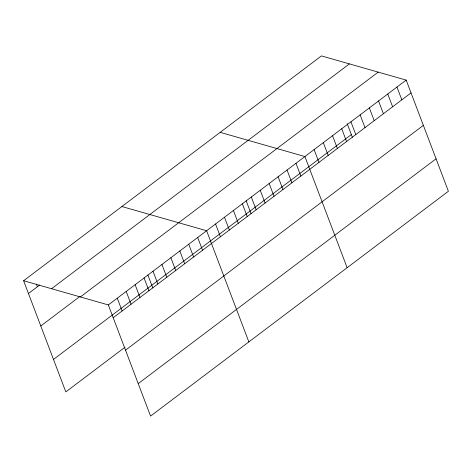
<?xml version="1.0" encoding="UTF-8"?>
<svg xmlns="http://www.w3.org/2000/svg" width="472" height="472" viewBox="0 0 472 472"><rect width="100%" height="100%" fill="white"/><g stroke="black" fill="none" stroke-linecap="round" stroke-linejoin="round"><path stroke-width="0.71" d="M23.6 280.734L321.438 55.908L406.174 80.104L448.4 191.266L150.562 416.092L108.336 304.93L23.6 280.734L65.826 391.896L125.021 347.209M28.456 293.513L39.624 285.082M51.56 288.722L349.404 63.891M40.787 325.981L79.88 296.469M80.37 296.947L378.214 72.122M108.336 304.93L406.174 80.104M53.495 359.428L351.333 134.603M113.186 317.709L411.029 92.884M125.522 350.177L423.36 125.345M138.225 383.624L436.069 158.798M220.176 132.349L304.906 156.545L347.132 267.707M121.888 206.541L206.624 230.737L248.85 341.899M396.97 87.055L401.819 99.828M387.76 94.005L392.615 106.778M378.556 100.949L383.411 113.728M369.352 107.899L374.202 120.679M360.142 114.849L364.998 127.629M350.938 121.8L355.794 134.579M347.18 123.664L352.36 137.305M341.734 128.75L346.584 141.523M332.524 135.7L337.38 148.474M323.32 142.644L328.176 155.424M314.116 149.595L318.966 162.374M295.973 163.288L300.829 176.068M287.041 170.032L291.891 182.811M278.102 176.782L282.958 189.555M269.17 183.525L274.02 196.305M260.231 190.269L265.087 203.048M251.299 197.013L256.148 209.792M246.16 200.753L251.092 213.751M242.36 203.757L247.216 216.536M233.428 210.506L238.283 223.28M224.489 217.25L229.345 230.023M215.556 223.993L220.412 236.773M197.685 237.481L202.541 250.26M188.753 244.23L193.603 257.004M179.814 250.974L184.67 263.748M170.882 257.718L175.732 270.497M161.943 264.462L166.799 277.241M153.011 271.205L157.866 283.985M147.872 274.946L152.81 287.944M144.078 277.955L148.928 290.728M135.139 284.699L139.995 297.472M126.207 291.442L131.057 304.222M117.268 298.186L122.124 310.965M36.368 284.079L37.388 286.769"/></g></svg>
